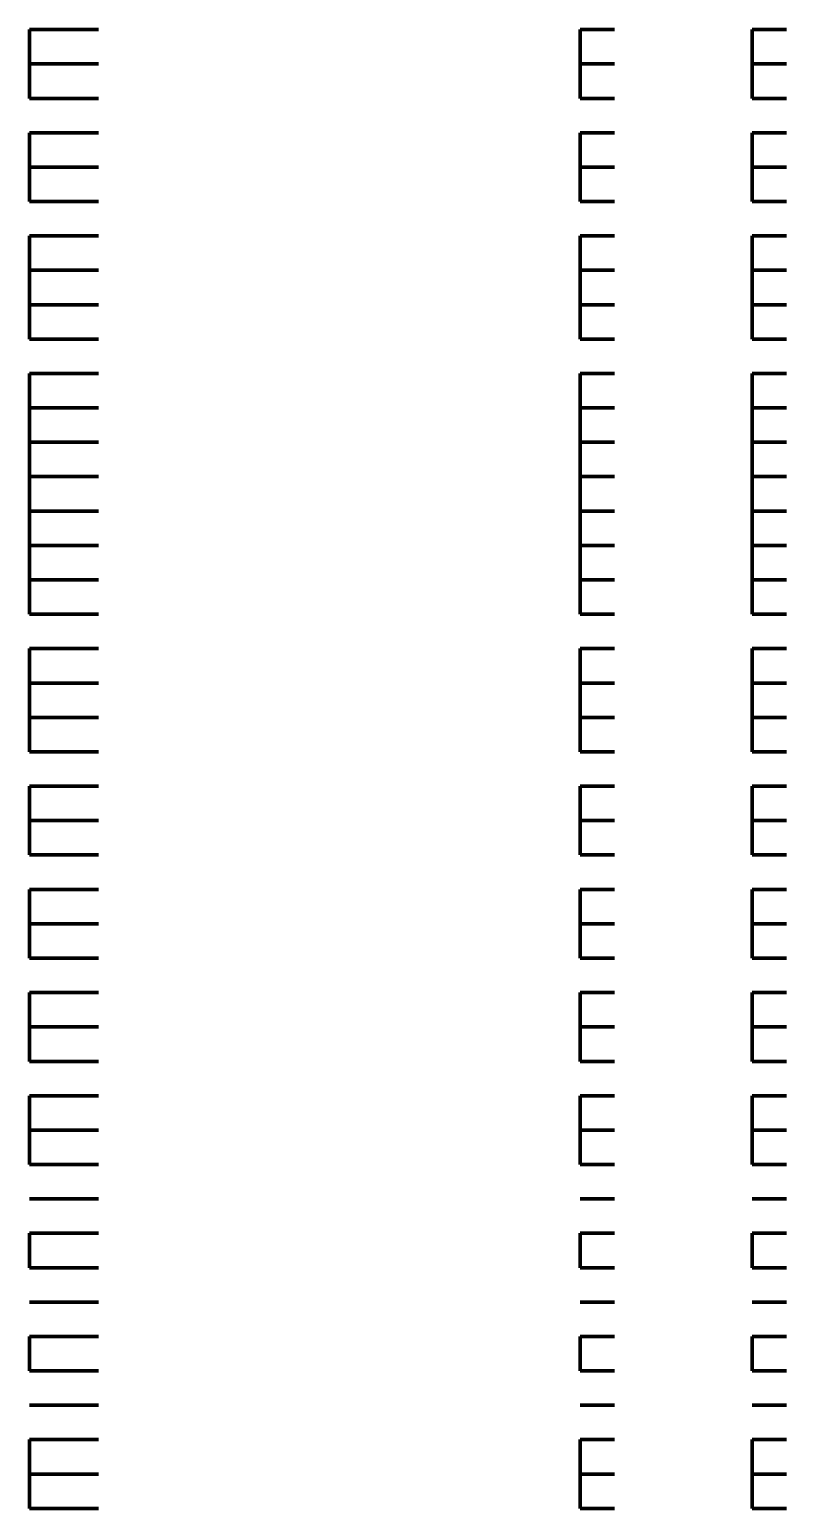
# Model space of a CAD drawing. Header units: inches. Extents: x 16 to 776, y 37 to 575.
# Drawn here: x 302.5 to 306.17, y 327.67 to 334.83 of the extents above; entities that cross this region are included whole.
import ezdxf

# ---------------------------------------------------------------- set-up
doc = ezdxf.new("R2010")
doc.units = ezdxf.units.IN
doc.header["$MEASUREMENT"] = 0
doc.layers.add('P', color=250, linetype='CONTINUOUS', lineweight=100)

msp = doc.modelspace()

# ---------------------------------------------------------------- linework, layer by layer
at = {"layer": 'P', "color": 0, "linetype": 'Continuous'}
for points in [[(302.5, 334.8333), (302.6667, 334.8333)], [(302.5, 334.8333), (302.5, 334.6667)], [(302.5, 334.8333), (302.6667, 334.8333)], [(302.6667, 334.8333), (302.8333, 334.8333)], [(302.6667, 334.8333), (302.8333, 334.8333)], [(305.1667, 334.8333), (305.3333, 334.8333)], [(305.1667, 334.8333), (305.1667, 334.6667)], [(305.1667, 334.8333), (305.3333, 334.8333)], [(305.3333, 334.8333), (305.3333, 334.8333)], [(305.3333, 334.8333), (305.3333, 334.8333)], [(306, 334.8333), (306.1667, 334.8333)], [(306, 334.8333), (306, 334.6667)], [(306, 334.8333), (306.1667, 334.8333)], [(306.1667, 334.8333), (306.1667, 334.8333)], [(306.1667, 334.8333), (306.1667, 334.8333)], [(302.5, 334.6667), (302.6667, 334.6667)], [(302.5, 334.6667), (302.5, 334.5)], [(302.5, 334.6667), (302.6667, 334.6667)], [(302.6667, 334.6667), (302.8333, 334.6667)], [(302.6667, 334.6667), (302.8333, 334.6667)], [(305.1667, 334.6667), (305.3333, 334.6667)], [(305.1667, 334.6667), (305.1667, 334.5)], [(305.1667, 334.6667), (305.3333, 334.6667)], [(305.3333, 334.6667), (305.3333, 334.6667)], [(305.3333, 334.6667), (305.3333, 334.6667)], [(306, 334.6667), (306.1667, 334.6667)], [(306, 334.6667), (306, 334.5)], [(306, 334.6667), (306.1667, 334.6667)], [(306.1667, 334.6667), (306.1667, 334.6667)], [(306.1667, 334.6667), (306.1667, 334.6667)], [(302.5, 334.5), (302.6667, 334.5)], [(302.5, 334.5), (302.6667, 334.5)], [(302.5, 334.5), (302.6667, 334.5)], [(302.5, 334.5), (302.6667, 334.5)], [(302.5, 334.5), (302.6667, 334.5)], [(302.5, 334.5), (302.6667, 334.5)], [(302.6667, 334.5), (302.8333, 334.5)], [(302.6667, 334.5), (302.8333, 334.5)], [(302.6667, 334.5), (302.8333, 334.5)], [(302.6667, 334.5), (302.8333, 334.5)], [(302.6667, 334.5), (302.8333, 334.5)], [(302.6667, 334.5), (302.8333, 334.5)], [(305.1667, 334.5), (305.3333, 334.5)], [(305.1667, 334.5), (305.3333, 334.5)], [(305.1667, 334.5), (305.3333, 334.5)], [(305.1667, 334.5), (305.3333, 334.5)], [(305.1667, 334.5), (305.3333, 334.5)], [(305.1667, 334.5), (305.3333, 334.5)], [(305.3333, 334.5), (305.3333, 334.5)], [(305.3333, 334.5), (305.3333, 334.5)], [(305.3333, 334.5), (305.3333, 334.5)], [(305.3333, 334.5), (305.3333, 334.5)], [(305.3333, 334.5), (305.3333, 334.5)], [(305.3333, 334.5), (305.3333, 334.5)], [(306, 334.5), (306.1667, 334.5)], [(306, 334.5), (306.1667, 334.5)], [(306, 334.5), (306.1667, 334.5)], [(306, 334.5), (306.1667, 334.5)], [(306, 334.5), (306.1667, 334.5)], [(306, 334.5), (306.1667, 334.5)], [(306.1667, 334.5), (306.1667, 334.5)], [(306.1667, 334.5), (306.1667, 334.5)], [(306.1667, 334.5), (306.1667, 334.5)], [(306.1667, 334.5), (306.1667, 334.5)], [(306.1667, 334.5), (306.1667, 334.5)], [(306.1667, 334.5), (306.1667, 334.5)], [(302.5, 334.3333), (302.6667, 334.3333)], [(302.5, 334.3333), (302.5, 334.1667)], [(302.5, 334.3333), (302.6667, 334.3333)], [(302.6667, 334.3333), (302.8333, 334.3333)], [(302.6667, 334.3333), (302.8333, 334.3333)], [(305.1667, 334.3333), (305.3333, 334.3333)], [(305.1667, 334.3333), (305.1667, 334.1667)], [(305.1667, 334.3333), (305.3333, 334.3333)], [(305.3333, 334.3333), (305.3333, 334.3333)], [(305.3333, 334.3333), (305.3333, 334.3333)], [(306, 334.3333), (306.1667, 334.3333)], [(306, 334.3333), (306, 334.1667)], [(306, 334.3333), (306.1667, 334.3333)], [(306.1667, 334.3333), (306.1667, 334.3333)], [(306.1667, 334.3333), (306.1667, 334.3333)], [(302.5, 334.1667), (302.6667, 334.1667)], [(302.5, 334.1667), (302.5, 334)], [(302.5, 334.1667), (302.6667, 334.1667)], [(302.6667, 334.1667), (302.8333, 334.1667)], [(302.6667, 334.1667), (302.8333, 334.1667)], [(305.1667, 334.1667), (305.3333, 334.1667)], [(305.1667, 334.1667), (305.1667, 334)], [(305.1667, 334.1667), (305.3333, 334.1667)], [(305.3333, 334.1667), (305.3333, 334.1667)], [(305.3333, 334.1667), (305.3333, 334.1667)], [(306, 334.1667), (306.1667, 334.1667)], [(306, 334.1667), (306, 334)], [(306, 334.1667), (306.1667, 334.1667)], [(306.1667, 334.1667), (306.1667, 334.1667)], [(306.1667, 334.1667), (306.1667, 334.1667)], [(302.5, 334), (302.6667, 334)], [(302.5, 334), (302.6667, 334)], [(302.5, 334), (302.6667, 334)], [(302.5, 334), (302.6667, 334)], [(302.5, 334), (302.6667, 334)], [(302.5, 334), (302.6667, 334)], [(302.6667, 334), (302.8333, 334)], [(302.6667, 334), (302.8333, 334)], [(302.6667, 334), (302.8333, 334)], [(302.6667, 334), (302.8333, 334)], [(302.6667, 334), (302.8333, 334)], [(302.6667, 334), (302.8333, 334)], [(305.1667, 334), (305.3333, 334)], [(305.1667, 334), (305.3333, 334)], [(305.1667, 334), (305.3333, 334)], [(305.1667, 334), (305.3333, 334)], [(305.1667, 334), (305.3333, 334)], [(305.1667, 334), (305.3333, 334)], [(305.3333, 334), (305.3333, 334)], [(305.3333, 334), (305.3333, 334)], [(305.3333, 334), (305.3333, 334)], [(305.3333, 334), (305.3333, 334)], [(305.3333, 334), (305.3333, 334)], [(305.3333, 334), (305.3333, 334)], [(306, 334), (306.1667, 334)], [(306, 334), (306.1667, 334)], [(306, 334), (306.1667, 334)], [(306, 334), (306.1667, 334)], [(306, 334), (306.1667, 334)], [(306, 334), (306.1667, 334)], [(306.1667, 334), (306.1667, 334)], [(306.1667, 334), (306.1667, 334)], [(306.1667, 334), (306.1667, 334)], [(306.1667, 334), (306.1667, 334)], [(306.1667, 334), (306.1667, 334)], [(306.1667, 334), (306.1667, 334)], [(302.5, 333.8333), (302.6667, 333.8333)], [(302.5, 333.8333), (302.5, 333.6667)], [(302.5, 333.8333), (302.6667, 333.8333)], [(302.6667, 333.8333), (302.8333, 333.8333)], [(302.6667, 333.8333), (302.8333, 333.8333)], [(305.1667, 333.8333), (305.3333, 333.8333)], [(305.1667, 333.8333), (305.1667, 333.6667)], [(305.1667, 333.8333), (305.3333, 333.8333)], [(305.3333, 333.8333), (305.3333, 333.8333)], [(305.3333, 333.8333), (305.3333, 333.8333)], [(306, 333.8333), (306.1667, 333.8333)], [(306, 333.8333), (306, 333.6667)], [(306, 333.8333), (306.1667, 333.8333)], [(306.1667, 333.8333), (306.1667, 333.8333)], [(306.1667, 333.8333), (306.1667, 333.8333)], [(302.5, 333.6667), (302.6667, 333.6667)], [(302.5, 333.6667), (302.5, 333.6667)], [(302.5, 333.6667), (302.6667, 333.6667)], [(302.5, 333.6667), (302.6667, 333.6667)], [(302.5, 333.6667), (302.5, 333.5)], [(302.5, 333.6667), (302.6667, 333.6667)], [(302.6667, 333.6667), (302.8333, 333.6667)], [(302.6667, 333.6667), (302.8333, 333.6667)], [(302.6667, 333.6667), (302.8333, 333.6667)], [(302.6667, 333.6667), (302.8333, 333.6667)], [(305.1667, 333.6667), (305.3333, 333.6667)], [(305.1667, 333.6667), (305.1667, 333.6667)], [(305.1667, 333.6667), (305.3333, 333.6667)], [(305.1667, 333.6667), (305.3333, 333.6667)], [(305.1667, 333.6667), (305.1667, 333.5)], [(305.1667, 333.6667), (305.3333, 333.6667)], [(305.3333, 333.6667), (305.3333, 333.6667)], [(305.3333, 333.6667), (305.3333, 333.6667)], [(305.3333, 333.6667), (305.3333, 333.6667)], [(305.3333, 333.6667), (305.3333, 333.6667)], [(306, 333.6667), (306.1667, 333.6667)], [(306, 333.6667), (306, 333.6667)], [(306, 333.6667), (306.1667, 333.6667)], [(306, 333.6667), (306.1667, 333.6667)], [(306, 333.6667), (306, 333.5)], [(306, 333.6667), (306.1667, 333.6667)], [(306.1667, 333.6667), (306.1667, 333.6667)], [(306.1667, 333.6667), (306.1667, 333.6667)], [(306.1667, 333.6667), (306.1667, 333.6667)], [(306.1667, 333.6667), (306.1667, 333.6667)], [(302.5, 333.5), (302.6667, 333.5)], [(302.5, 333.5), (302.5, 333.3333)], [(302.5, 333.5), (302.6667, 333.5)], [(302.6667, 333.5), (302.8333, 333.5)], [(302.6667, 333.5), (302.8333, 333.5)], [(305.1667, 333.5), (305.3333, 333.5)], [(305.1667, 333.5), (305.1667, 333.3333)], [(305.1667, 333.5), (305.3333, 333.5)], [(305.3333, 333.5), (305.3333, 333.5)], [(305.3333, 333.5), (305.3333, 333.5)], [(306, 333.5), (306.1667, 333.5)], [(306, 333.5), (306, 333.3333)], [(306, 333.5), (306.1667, 333.5)], [(306.1667, 333.5), (306.1667, 333.5)], [(306.1667, 333.5), (306.1667, 333.5)], [(302.5, 333.3333), (302.6667, 333.3333)], [(302.5, 333.3333), (302.6667, 333.3333)], [(302.6667, 333.3333), (302.8333, 333.3333)], [(302.6667, 333.3333), (302.8333, 333.3333)], [(305.1667, 333.3333), (305.3333, 333.3333)], [(305.1667, 333.3333), (305.3333, 333.3333)], [(305.3333, 333.3333), (305.3333, 333.3333)], [(305.3333, 333.3333), (305.3333, 333.3333)], [(306, 333.3333), (306.1667, 333.3333)], [(306, 333.3333), (306.1667, 333.3333)], [(306.1667, 333.3333), (306.1667, 333.3333)], [(306.1667, 333.3333), (306.1667, 333.3333)], [(302.5, 333.1667), (302.6667, 333.1667)], [(302.5, 333.1667), (302.5, 333.1667)], [(302.5, 333.1667), (302.6667, 333.1667)], [(302.5, 333.1667), (302.6667, 333.1667)], [(302.5, 333.1667), (302.5, 333)], [(302.5, 333.1667), (302.6667, 333.1667)], [(302.6667, 333.1667), (302.8333, 333.1667)], [(302.6667, 333.1667), (302.8333, 333.1667)], [(302.6667, 333.1667), (302.8333, 333.1667)], [(302.6667, 333.1667), (302.8333, 333.1667)], [(305.1667, 333.1667), (305.3333, 333.1667)], [(305.1667, 333.1667), (305.1667, 333.1667)], [(305.1667, 333.1667), (305.3333, 333.1667)], [(305.1667, 333.1667), (305.3333, 333.1667)], [(305.1667, 333.1667), (305.1667, 333)], [(305.1667, 333.1667), (305.3333, 333.1667)], [(305.3333, 333.1667), (305.3333, 333.1667)], [(305.3333, 333.1667), (305.3333, 333.1667)], [(305.3333, 333.1667), (305.3333, 333.1667)], [(305.3333, 333.1667), (305.3333, 333.1667)], [(306, 333.1667), (306.1667, 333.1667)], [(306, 333.1667), (306, 333.1667)], [(306, 333.1667), (306.1667, 333.1667)], [(306, 333.1667), (306.1667, 333.1667)], [(306, 333.1667), (306, 333)], [(306, 333.1667), (306.1667, 333.1667)], [(306.1667, 333.1667), (306.1667, 333.1667)], [(306.1667, 333.1667), (306.1667, 333.1667)], [(306.1667, 333.1667), (306.1667, 333.1667)], [(306.1667, 333.1667), (306.1667, 333.1667)], [(302.5, 333), (302.6667, 333)], [(302.5, 333), (302.5, 332.8333)], [(302.5, 333), (302.6667, 333)], [(302.6667, 333), (302.8333, 333)], [(302.6667, 333), (302.8333, 333)], [(305.1667, 333), (305.3333, 333)], [(305.1667, 333), (305.1667, 332.8333)], [(305.1667, 333), (305.3333, 333)], [(305.3333, 333), (305.3333, 333)], [(305.3333, 333), (305.3333, 333)], [(306, 333), (306.1667, 333)], [(306, 333), (306, 332.8333)], [(306, 333), (306.1667, 333)], [(306.1667, 333), (306.1667, 333)], [(306.1667, 333), (306.1667, 333)], [(302.5, 332.8333), (302.6667, 332.8333)], [(302.5, 332.8333), (302.6667, 332.8333)], [(302.5, 332.8333), (302.6667, 332.8333)], [(302.5, 332.8333), (302.5, 332.6667)], [(302.5, 332.8333), (302.6667, 332.8333)], [(302.6667, 332.8333), (302.8333, 332.8333)], [(302.6667, 332.8333), (302.8333, 332.8333)], [(302.6667, 332.8333), (302.8333, 332.8333)], [(302.6667, 332.8333), (302.8333, 332.8333)], [(305.1667, 332.8333), (305.3333, 332.8333)], [(305.1667, 332.8333), (305.3333, 332.8333)], [(305.1667, 332.8333), (305.3333, 332.8333)], [(305.1667, 332.8333), (305.1667, 332.6667)], [(305.1667, 332.8333), (305.3333, 332.8333)], [(305.3333, 332.8333), (305.3333, 332.8333)], [(305.3333, 332.8333), (305.3333, 332.8333)], [(305.3333, 332.8333), (305.3333, 332.8333)], [(305.3333, 332.8333), (305.3333, 332.8333)], [(306, 332.8333), (306.1667, 332.8333)], [(306, 332.8333), (306.1667, 332.8333)], [(306, 332.8333), (306.1667, 332.8333)], [(306, 332.8333), (306, 332.6667)], [(306, 332.8333), (306.1667, 332.8333)], [(306.1667, 332.8333), (306.1667, 332.8333)], [(306.1667, 332.8333), (306.1667, 332.8333)], [(306.1667, 332.8333), (306.1667, 332.8333)], [(306.1667, 332.8333), (306.1667, 332.8333)], [(302.5, 332.6667), (302.6667, 332.6667)], [(302.5, 332.6667), (302.5, 332.5)], [(302.5, 332.6667), (302.6667, 332.6667)], [(302.6667, 332.6667), (302.8333, 332.6667)], [(302.6667, 332.6667), (302.8333, 332.6667)], [(305.1667, 332.6667), (305.3333, 332.6667)], [(305.1667, 332.6667), (305.1667, 332.5)], [(305.1667, 332.6667), (305.3333, 332.6667)], [(305.3333, 332.6667), (305.3333, 332.6667)], [(305.3333, 332.6667), (305.3333, 332.6667)], [(306, 332.6667), (306.1667, 332.6667)], [(306, 332.6667), (306, 332.5)], [(306, 332.6667), (306.1667, 332.6667)], [(306.1667, 332.6667), (306.1667, 332.6667)], [(306.1667, 332.6667), (306.1667, 332.6667)], [(302.5, 332.5), (302.6667, 332.5)], [(302.5, 332.5), (302.5, 332.3333)], [(302.5, 332.5), (302.6667, 332.5)], [(302.6667, 332.5), (302.8333, 332.5)], [(302.6667, 332.5), (302.8333, 332.5)], [(305.1667, 332.5), (305.3333, 332.5)], [(305.1667, 332.5), (305.1667, 332.3333)], [(305.1667, 332.5), (305.3333, 332.5)], [(305.3333, 332.5), (305.3333, 332.5)], [(305.3333, 332.5), (305.3333, 332.5)], [(306, 332.5), (306.1667, 332.5)], [(306, 332.5), (306, 332.3333)], [(306, 332.5), (306.1667, 332.5)], [(306.1667, 332.5), (306.1667, 332.5)], [(306.1667, 332.5), (306.1667, 332.5)], [(302.5, 332.3333), (302.6667, 332.3333)], [(302.5, 332.3333), (302.6667, 332.3333)], [(302.5, 332.3333), (302.6667, 332.3333)], [(302.5, 332.3333), (302.5, 332.1667)], [(302.5, 332.3333), (302.6667, 332.3333)], [(302.6667, 332.3333), (302.8333, 332.3333)], [(302.6667, 332.3333), (302.8333, 332.3333)], [(302.6667, 332.3333), (302.8333, 332.3333)], [(302.6667, 332.3333), (302.8333, 332.3333)], [(305.1667, 332.3333), (305.3333, 332.3333)], [(305.1667, 332.3333), (305.3333, 332.3333)], [(305.1667, 332.3333), (305.3333, 332.3333)], [(305.1667, 332.3333), (305.1667, 332.1667)], [(305.1667, 332.3333), (305.3333, 332.3333)], [(305.3333, 332.3333), (305.3333, 332.3333)], [(305.3333, 332.3333), (305.3333, 332.3333)], [(305.3333, 332.3333), (305.3333, 332.3333)], [(305.3333, 332.3333), (305.3333, 332.3333)], [(306, 332.3333), (306.1667, 332.3333)], [(306, 332.3333), (306.1667, 332.3333)], [(306, 332.3333), (306.1667, 332.3333)], [(306, 332.3333), (306, 332.1667)], [(306, 332.3333), (306.1667, 332.3333)], [(306.1667, 332.3333), (306.1667, 332.3333)], [(306.1667, 332.3333), (306.1667, 332.3333)], [(306.1667, 332.3333), (306.1667, 332.3333)], [(306.1667, 332.3333), (306.1667, 332.3333)], [(302.5, 332.1667), (302.6667, 332.1667)], [(302.5, 332.1667), (302.5, 332)], [(302.5, 332.1667), (302.6667, 332.1667)], [(302.6667, 332.1667), (302.8333, 332.1667)], [(302.6667, 332.1667), (302.8333, 332.1667)], [(305.1667, 332.1667), (305.3333, 332.1667)], [(305.1667, 332.1667), (305.1667, 332)], [(305.1667, 332.1667), (305.3333, 332.1667)], [(305.3333, 332.1667), (305.3333, 332.1667)], [(305.3333, 332.1667), (305.3333, 332.1667)], [(306, 332.1667), (306.1667, 332.1667)], [(306, 332.1667), (306, 332)], [(306, 332.1667), (306.1667, 332.1667)], [(306.1667, 332.1667), (306.1667, 332.1667)], [(306.1667, 332.1667), (306.1667, 332.1667)], [(302.5, 332), (302.6667, 332)], [(302.5, 332), (302.5, 332)], [(302.5, 332), (302.6667, 332)], [(302.5, 332), (302.6667, 332)], [(302.5, 332), (302.6667, 332)], [(302.6667, 332), (302.8333, 332)], [(302.6667, 332), (302.8333, 332)], [(302.6667, 332), (302.8333, 332)], [(302.6667, 332), (302.8333, 332)], [(305.1667, 332), (305.3333, 332)], [(305.1667, 332), (305.1667, 332)], [(305.1667, 332), (305.3333, 332)], [(305.1667, 332), (305.3333, 332)], [(305.1667, 332), (305.3333, 332)], [(305.3333, 332), (305.3333, 332)], [(305.3333, 332), (305.3333, 332)], [(305.3333, 332), (305.3333, 332)], [(305.3333, 332), (305.3333, 332)], [(306, 332), (306.1667, 332)], [(306, 332), (306, 332)], [(306, 332), (306.1667, 332)], [(306, 332), (306.1667, 332)], [(306, 332), (306.1667, 332)], [(306.1667, 332), (306.1667, 332)], [(306.1667, 332), (306.1667, 332)], [(306.1667, 332), (306.1667, 332)], [(306.1667, 332), (306.1667, 332)], [(302.5, 331.8333), (302.6667, 331.8333)], [(302.5, 331.8333), (302.5, 331.6667)], [(302.5, 331.8333), (302.6667, 331.8333)], [(302.6667, 331.8333), (302.8333, 331.8333)], [(302.6667, 331.8333), (302.8333, 331.8333)], [(305.1667, 331.8333), (305.3333, 331.8333)], [(305.1667, 331.8333), (305.1667, 331.6667)], [(305.1667, 331.8333), (305.3333, 331.8333)], [(305.3333, 331.8333), (305.3333, 331.8333)], [(305.3333, 331.8333), (305.3333, 331.8333)], [(306, 331.8333), (306.1667, 331.8333)], [(306, 331.8333), (306, 331.6667)], [(306, 331.8333), (306.1667, 331.8333)], [(306.1667, 331.8333), (306.1667, 331.8333)], [(306.1667, 331.8333), (306.1667, 331.8333)], [(302.5, 331.6667), (302.6667, 331.6667)], [(302.5, 331.6667), (302.5, 331.5)], [(302.5, 331.6667), (302.6667, 331.6667)], [(302.6667, 331.6667), (302.8333, 331.6667)], [(302.6667, 331.6667), (302.8333, 331.6667)], [(305.1667, 331.6667), (305.3333, 331.6667)], [(305.1667, 331.6667), (305.1667, 331.5)], [(305.1667, 331.6667), (305.3333, 331.6667)], [(305.3333, 331.6667), (305.3333, 331.6667)], [(305.3333, 331.6667), (305.3333, 331.6667)], [(306, 331.6667), (306.1667, 331.6667)], [(306, 331.6667), (306, 331.5)], [(306, 331.6667), (306.1667, 331.6667)], [(306.1667, 331.6667), (306.1667, 331.6667)], [(306.1667, 331.6667), (306.1667, 331.6667)], [(302.5, 331.5), (302.6667, 331.5)], [(302.5, 331.5), (302.5, 331.5)], [(302.5, 331.5), (302.6667, 331.5)], [(302.5, 331.5), (302.6667, 331.5)], [(302.5, 331.5), (302.5, 331.3333)], [(302.5, 331.5), (302.6667, 331.5)], [(302.6667, 331.5), (302.8333, 331.5)], [(302.6667, 331.5), (302.8333, 331.5)], [(302.6667, 331.5), (302.8333, 331.5)], [(302.6667, 331.5), (302.8333, 331.5)], [(305.1667, 331.5), (305.3333, 331.5)], [(305.1667, 331.5), (305.1667, 331.5)], [(305.1667, 331.5), (305.3333, 331.5)], [(305.1667, 331.5), (305.3333, 331.5)], [(305.1667, 331.5), (305.1667, 331.3333)], [(305.1667, 331.5), (305.3333, 331.5)], [(305.3333, 331.5), (305.3333, 331.5)], [(305.3333, 331.5), (305.3333, 331.5)], [(305.3333, 331.5), (305.3333, 331.5)], [(305.3333, 331.5), (305.3333, 331.5)], [(306, 331.5), (306.1667, 331.5)], [(306, 331.5), (306, 331.5)], [(306, 331.5), (306.1667, 331.5)], [(306, 331.5), (306.1667, 331.5)], [(306, 331.5), (306, 331.3333)], [(306, 331.5), (306.1667, 331.5)], [(306.1667, 331.5), (306.1667, 331.5)], [(306.1667, 331.5), (306.1667, 331.5)], [(306.1667, 331.5), (306.1667, 331.5)], [(306.1667, 331.5), (306.1667, 331.5)], [(302.5, 331.3333), (302.6667, 331.3333)], [(302.5, 331.3333), (302.6667, 331.3333)], [(302.6667, 331.3333), (302.8333, 331.3333)], [(302.6667, 331.3333), (302.8333, 331.3333)], [(305.1667, 331.3333), (305.3333, 331.3333)], [(305.1667, 331.3333), (305.3333, 331.3333)], [(305.3333, 331.3333), (305.3333, 331.3333)], [(305.3333, 331.3333), (305.3333, 331.3333)], [(306, 331.3333), (306.1667, 331.3333)], [(306, 331.3333), (306.1667, 331.3333)], [(306.1667, 331.3333), (306.1667, 331.3333)], [(306.1667, 331.3333), (306.1667, 331.3333)], [(302.5, 331.1667), (302.6667, 331.1667)], [(302.5, 331.1667), (302.5, 331)], [(302.5, 331.1667), (302.6667, 331.1667)], [(302.6667, 331.1667), (302.8333, 331.1667)], [(302.6667, 331.1667), (302.8333, 331.1667)], [(305.1667, 331.1667), (305.3333, 331.1667)], [(305.1667, 331.1667), (305.1667, 331)], [(305.1667, 331.1667), (305.3333, 331.1667)], [(305.3333, 331.1667), (305.3333, 331.1667)], [(305.3333, 331.1667), (305.3333, 331.1667)], [(306, 331.1667), (306.1667, 331.1667)], [(306, 331.1667), (306, 331)], [(306, 331.1667), (306.1667, 331.1667)], [(306.1667, 331.1667), (306.1667, 331.1667)], [(306.1667, 331.1667), (306.1667, 331.1667)], [(302.5, 331), (302.6667, 331)], [(302.5, 331), (302.5, 331)], [(302.5, 331), (302.6667, 331)], [(302.5, 331), (302.6667, 331)], [(302.5, 331), (302.5, 330.8333)], [(302.5, 331), (302.6667, 331)], [(302.6667, 331), (302.8333, 331)], [(302.6667, 331), (302.8333, 331)], [(302.6667, 331), (302.8333, 331)], [(302.6667, 331), (302.8333, 331)], [(305.1667, 331), (305.3333, 331)], [(305.1667, 331), (305.1667, 331)], [(305.1667, 331), (305.3333, 331)], [(305.1667, 331), (305.3333, 331)], [(305.1667, 331), (305.1667, 330.8333)], [(305.1667, 331), (305.3333, 331)], [(305.3333, 331), (305.3333, 331)], [(305.3333, 331), (305.3333, 331)], [(305.3333, 331), (305.3333, 331)], [(305.3333, 331), (305.3333, 331)], [(306, 331), (306.1667, 331)], [(306, 331), (306, 331)], [(306, 331), (306.1667, 331)], [(306, 331), (306.1667, 331)], [(306, 331), (306, 330.8333)], [(306, 331), (306.1667, 331)], [(306.1667, 331), (306.1667, 331)], [(306.1667, 331), (306.1667, 331)], [(306.1667, 331), (306.1667, 331)], [(306.1667, 331), (306.1667, 331)], [(302.5, 330.8333), (302.6667, 330.8333)], [(302.5, 330.8333), (302.6667, 330.8333)], [(302.6667, 330.8333), (302.8333, 330.8333)], [(302.6667, 330.8333), (302.8333, 330.8333)], [(305.1667, 330.8333), (305.3333, 330.8333)], [(305.1667, 330.8333), (305.3333, 330.8333)], [(305.3333, 330.8333), (305.3333, 330.8333)], [(305.3333, 330.8333), (305.3333, 330.8333)], [(306, 330.8333), (306.1667, 330.8333)], [(306, 330.8333), (306.1667, 330.8333)], [(306.1667, 330.8333), (306.1667, 330.8333)], [(306.1667, 330.8333), (306.1667, 330.8333)], [(302.5, 330.6667), (302.6667, 330.6667)], [(302.5, 330.6667), (302.5, 330.6667)], [(302.5, 330.6667), (302.6667, 330.6667)], [(302.5, 330.6667), (302.6667, 330.6667)], [(302.5, 330.6667), (302.5, 330.5)], [(302.5, 330.6667), (302.6667, 330.6667)], [(302.6667, 330.6667), (302.8333, 330.6667)], [(302.6667, 330.6667), (302.8333, 330.6667)], [(302.6667, 330.6667), (302.8333, 330.6667)], [(302.6667, 330.6667), (302.8333, 330.6667)], [(305.1667, 330.6667), (305.3333, 330.6667)], [(305.1667, 330.6667), (305.1667, 330.6667)], [(305.1667, 330.6667), (305.3333, 330.6667)], [(305.1667, 330.6667), (305.3333, 330.6667)], [(305.1667, 330.6667), (305.1667, 330.5)], [(305.1667, 330.6667), (305.3333, 330.6667)], [(305.3333, 330.6667), (305.3333, 330.6667)], [(305.3333, 330.6667), (305.3333, 330.6667)], [(305.3333, 330.6667), (305.3333, 330.6667)], [(305.3333, 330.6667), (305.3333, 330.6667)], [(306, 330.6667), (306.1667, 330.6667)], [(306, 330.6667), (306, 330.6667)], [(306, 330.6667), (306.1667, 330.6667)], [(306, 330.6667), (306.1667, 330.6667)], [(306, 330.6667), (306, 330.5)], [(306, 330.6667), (306.1667, 330.6667)], [(306.1667, 330.6667), (306.1667, 330.6667)], [(306.1667, 330.6667), (306.1667, 330.6667)], [(306.1667, 330.6667), (306.1667, 330.6667)], [(306.1667, 330.6667), (306.1667, 330.6667)], [(302.5, 330.5), (302.6667, 330.5)], [(302.5, 330.5), (302.5, 330.3333)], [(302.5, 330.5), (302.6667, 330.5)], [(302.6667, 330.5), (302.8333, 330.5)], [(302.6667, 330.5), (302.8333, 330.5)], [(305.1667, 330.5), (305.3333, 330.5)], [(305.1667, 330.5), (305.1667, 330.3333)], [(305.1667, 330.5), (305.3333, 330.5)], [(305.3333, 330.5), (305.3333, 330.5)], [(305.3333, 330.5), (305.3333, 330.5)], [(306, 330.5), (306.1667, 330.5)], [(306, 330.5), (306, 330.3333)], [(306, 330.5), (306.1667, 330.5)], [(306.1667, 330.5), (306.1667, 330.5)], [(306.1667, 330.5), (306.1667, 330.5)], [(302.5, 330.3333), (302.6667, 330.3333)], [(302.5, 330.3333), (302.6667, 330.3333)], [(302.6667, 330.3333), (302.8333, 330.3333)], [(302.6667, 330.3333), (302.8333, 330.3333)], [(305.1667, 330.3333), (305.3333, 330.3333)], [(305.1667, 330.3333), (305.3333, 330.3333)], [(305.3333, 330.3333), (305.3333, 330.3333)], [(305.3333, 330.3333), (305.3333, 330.3333)], [(306, 330.3333), (306.1667, 330.3333)], [(306, 330.3333), (306.1667, 330.3333)], [(306.1667, 330.3333), (306.1667, 330.3333)], [(306.1667, 330.3333), (306.1667, 330.3333)], [(302.5, 330.1667), (302.6667, 330.1667)], [(302.5, 330.1667), (302.5, 330.1667)], [(302.5, 330.1667), (302.6667, 330.1667)], [(302.5, 330.1667), (302.6667, 330.1667)], [(302.5, 330.1667), (302.5, 330)], [(302.5, 330.1667), (302.6667, 330.1667)], [(302.6667, 330.1667), (302.8333, 330.1667)], [(302.6667, 330.1667), (302.8333, 330.1667)], [(302.6667, 330.1667), (302.8333, 330.1667)], [(302.6667, 330.1667), (302.8333, 330.1667)], [(305.1667, 330.1667), (305.3333, 330.1667)], [(305.1667, 330.1667), (305.1667, 330.1667)], [(305.1667, 330.1667), (305.3333, 330.1667)], [(305.1667, 330.1667), (305.3333, 330.1667)], [(305.1667, 330.1667), (305.1667, 330)], [(305.1667, 330.1667), (305.3333, 330.1667)], [(305.3333, 330.1667), (305.3333, 330.1667)], [(305.3333, 330.1667), (305.3333, 330.1667)], [(305.3333, 330.1667), (305.3333, 330.1667)], [(305.3333, 330.1667), (305.3333, 330.1667)], [(306, 330.1667), (306.1667, 330.1667)], [(306, 330.1667), (306, 330.1667)], [(306, 330.1667), (306.1667, 330.1667)], [(306, 330.1667), (306.1667, 330.1667)], [(306, 330.1667), (306, 330)], [(306, 330.1667), (306.1667, 330.1667)], [(306.1667, 330.1667), (306.1667, 330.1667)], [(306.1667, 330.1667), (306.1667, 330.1667)], [(306.1667, 330.1667), (306.1667, 330.1667)], [(306.1667, 330.1667), (306.1667, 330.1667)], [(302.5, 330), (302.6667, 330)], [(302.5, 330), (302.5, 329.8333)], [(302.5, 330), (302.6667, 330)], [(302.6667, 330), (302.8333, 330)], [(302.6667, 330), (302.8333, 330)], [(305.1667, 330), (305.3333, 330)], [(305.1667, 330), (305.1667, 329.8333)], [(305.1667, 330), (305.3333, 330)], [(305.3333, 330), (305.3333, 330)], [(305.3333, 330), (305.3333, 330)], [(306, 330), (306.1667, 330)], [(306, 330), (306, 329.8333)], [(306, 330), (306.1667, 330)], [(306.1667, 330), (306.1667, 330)], [(306.1667, 330), (306.1667, 330)], [(302.5, 329.8333), (302.6667, 329.8333)], [(302.5, 329.8333), (302.6667, 329.8333)], [(302.5, 329.8333), (302.6667, 329.8333)], [(302.5, 329.8333), (302.6667, 329.8333)], [(302.5, 329.8333), (302.6667, 329.8333)], [(302.5, 329.8333), (302.6667, 329.8333)], [(302.6667, 329.8333), (302.8333, 329.8333)], [(302.6667, 329.8333), (302.8333, 329.8333)], [(302.6667, 329.8333), (302.8333, 329.8333)], [(302.6667, 329.8333), (302.8333, 329.8333)], [(302.6667, 329.8333), (302.8333, 329.8333)], [(302.6667, 329.8333), (302.8333, 329.8333)], [(305.1667, 329.8333), (305.3333, 329.8333)], [(305.1667, 329.8333), (305.3333, 329.8333)], [(305.1667, 329.8333), (305.3333, 329.8333)], [(305.1667, 329.8333), (305.3333, 329.8333)], [(305.1667, 329.8333), (305.3333, 329.8333)], [(305.1667, 329.8333), (305.3333, 329.8333)], [(305.3333, 329.8333), (305.3333, 329.8333)], [(305.3333, 329.8333), (305.3333, 329.8333)], [(305.3333, 329.8333), (305.3333, 329.8333)], [(305.3333, 329.8333), (305.3333, 329.8333)], [(305.3333, 329.8333), (305.3333, 329.8333)], [(305.3333, 329.8333), (305.3333, 329.8333)], [(306, 329.8333), (306.1667, 329.8333)], [(306, 329.8333), (306.1667, 329.8333)], [(306, 329.8333), (306.1667, 329.8333)], [(306, 329.8333), (306.1667, 329.8333)], [(306, 329.8333), (306.1667, 329.8333)], [(306, 329.8333), (306.1667, 329.8333)], [(306.1667, 329.8333), (306.1667, 329.8333)], [(306.1667, 329.8333), (306.1667, 329.8333)], [(306.1667, 329.8333), (306.1667, 329.8333)], [(306.1667, 329.8333), (306.1667, 329.8333)], [(306.1667, 329.8333), (306.1667, 329.8333)], [(306.1667, 329.8333), (306.1667, 329.8333)], [(302.5, 329.6667), (302.6667, 329.6667)], [(302.5, 329.6667), (302.5, 329.5)], [(302.5, 329.6667), (302.6667, 329.6667)], [(302.6667, 329.6667), (302.8333, 329.6667)], [(302.6667, 329.6667), (302.8333, 329.6667)], [(305.1667, 329.6667), (305.3333, 329.6667)], [(305.1667, 329.6667), (305.1667, 329.5)], [(305.1667, 329.6667), (305.3333, 329.6667)], [(305.3333, 329.6667), (305.3333, 329.6667)], [(305.3333, 329.6667), (305.3333, 329.6667)], [(306, 329.6667), (306.1667, 329.6667)], [(306, 329.6667), (306, 329.5)], [(306, 329.6667), (306.1667, 329.6667)], [(306.1667, 329.6667), (306.1667, 329.6667)], [(306.1667, 329.6667), (306.1667, 329.6667)], [(302.5, 329.5), (302.6667, 329.5)], [(302.5, 329.5), (302.5, 329.3333)], [(302.5, 329.5), (302.6667, 329.5)], [(302.6667, 329.5), (302.8333, 329.5)], [(302.6667, 329.5), (302.8333, 329.5)], [(305.1667, 329.5), (305.3333, 329.5)], [(305.1667, 329.5), (305.1667, 329.3333)], [(305.1667, 329.5), (305.3333, 329.5)], [(305.3333, 329.5), (305.3333, 329.5)], [(305.3333, 329.5), (305.3333, 329.5)], [(306, 329.5), (306.1667, 329.5)], [(306, 329.5), (306, 329.3333)], [(306, 329.5), (306.1667, 329.5)], [(306.1667, 329.5), (306.1667, 329.5)], [(306.1667, 329.5), (306.1667, 329.5)], [(302.5, 329.3333), (302.6667, 329.3333)], [(302.5, 329.3333), (302.5, 329.3333)], [(302.5, 329.3333), (302.6667, 329.3333)], [(302.5, 329.3333), (302.6667, 329.3333)], [(302.5, 329.3333), (302.6667, 329.3333)], [(302.5, 329.3333), (302.6667, 329.3333)], [(302.6667, 329.3333), (302.8333, 329.3333)], [(302.6667, 329.3333), (302.8333, 329.3333)], [(302.6667, 329.3333), (302.8333, 329.3333)], [(302.6667, 329.3333), (302.8333, 329.3333)], [(302.6667, 329.3333), (302.8333, 329.3333)], [(305.1667, 329.3333), (305.3333, 329.3333)], [(305.1667, 329.3333), (305.1667, 329.3333)], [(305.1667, 329.3333), (305.3333, 329.3333)], [(305.1667, 329.3333), (305.3333, 329.3333)], [(305.1667, 329.3333), (305.3333, 329.3333)], [(305.1667, 329.3333), (305.3333, 329.3333)], [(305.3333, 329.3333), (305.3333, 329.3333)], [(305.3333, 329.3333), (305.3333, 329.3333)], [(305.3333, 329.3333), (305.3333, 329.3333)], [(305.3333, 329.3333), (305.3333, 329.3333)], [(305.3333, 329.3333), (305.3333, 329.3333)], [(306, 329.3333), (306.1667, 329.3333)], [(306, 329.3333), (306, 329.3333)], [(306, 329.3333), (306.1667, 329.3333)], [(306, 329.3333), (306.1667, 329.3333)], [(306, 329.3333), (306.1667, 329.3333)], [(306, 329.3333), (306.1667, 329.3333)], [(306.1667, 329.3333), (306.1667, 329.3333)], [(306.1667, 329.3333), (306.1667, 329.3333)], [(306.1667, 329.3333), (306.1667, 329.3333)], [(306.1667, 329.3333), (306.1667, 329.3333)], [(306.1667, 329.3333), (306.1667, 329.3333)], [(302.5, 329.1667), (302.6667, 329.1667)], [(302.5, 329.1667), (302.6667, 329.1667)], [(302.5, 329.1667), (302.6667, 329.1667)], [(302.6667, 329.1667), (302.8333, 329.1667)], [(302.6667, 329.1667), (302.8333, 329.1667)], [(302.6667, 329.1667), (302.8333, 329.1667)], [(305.1667, 329.1667), (305.3333, 329.1667)], [(305.1667, 329.1667), (305.3333, 329.1667)], [(305.1667, 329.1667), (305.3333, 329.1667)], [(305.3333, 329.1667), (305.3333, 329.1667)], [(305.3333, 329.1667), (305.3333, 329.1667)], [(305.3333, 329.1667), (305.3333, 329.1667)], [(306, 329.1667), (306.1667, 329.1667)], [(306, 329.1667), (306.1667, 329.1667)], [(306, 329.1667), (306.1667, 329.1667)], [(306.1667, 329.1667), (306.1667, 329.1667)], [(306.1667, 329.1667), (306.1667, 329.1667)], [(306.1667, 329.1667), (306.1667, 329.1667)], [(302.5, 329), (302.6667, 329)], [(302.5, 329), (302.5, 329)], [(302.5, 329), (302.6667, 329)], [(302.5, 329), (302.6667, 329)], [(302.5, 329), (302.5, 328.8333)], [(302.5, 329), (302.6667, 329)], [(302.6667, 329), (302.8333, 329)], [(302.6667, 329), (302.8333, 329)], [(302.6667, 329), (302.8333, 329)], [(302.6667, 329), (302.8333, 329)], [(305.1667, 329), (305.3333, 329)], [(305.1667, 329), (305.1667, 329)], [(305.1667, 329), (305.3333, 329)], [(305.1667, 329), (305.3333, 329)], [(305.1667, 329), (305.1667, 328.8333)], [(305.1667, 329), (305.3333, 329)], [(305.3333, 329), (305.3333, 329)], [(305.3333, 329), (305.3333, 329)], [(305.3333, 329), (305.3333, 329)], [(305.3333, 329), (305.3333, 329)], [(306, 329), (306.1667, 329)], [(306, 329), (306, 329)], [(306, 329), (306.1667, 329)], [(306, 329), (306.1667, 329)], [(306, 329), (306, 328.8333)], [(306, 329), (306.1667, 329)], [(306.1667, 329), (306.1667, 329)], [(306.1667, 329), (306.1667, 329)], [(306.1667, 329), (306.1667, 329)], [(306.1667, 329), (306.1667, 329)], [(302.5, 328.8333), (302.6667, 328.8333)], [(302.5, 328.8333), (302.6667, 328.8333)], [(302.5, 328.8333), (302.6667, 328.8333)], [(302.6667, 328.8333), (302.8333, 328.8333)], [(302.6667, 328.8333), (302.8333, 328.8333)], [(302.6667, 328.8333), (302.8333, 328.8333)], [(305.1667, 328.8333), (305.3333, 328.8333)], [(305.1667, 328.8333), (305.3333, 328.8333)], [(305.1667, 328.8333), (305.3333, 328.8333)], [(305.3333, 328.8333), (305.3333, 328.8333)], [(305.3333, 328.8333), (305.3333, 328.8333)], [(305.3333, 328.8333), (305.3333, 328.8333)], [(306, 328.8333), (306.1667, 328.8333)], [(306, 328.8333), (306.1667, 328.8333)], [(306, 328.8333), (306.1667, 328.8333)], [(306.1667, 328.8333), (306.1667, 328.8333)], [(306.1667, 328.8333), (306.1667, 328.8333)], [(306.1667, 328.8333), (306.1667, 328.8333)], [(302.5, 328.6667), (302.6667, 328.6667)], [(302.5, 328.6667), (302.6667, 328.6667)], [(302.5, 328.6667), (302.6667, 328.6667)], [(302.6667, 328.6667), (302.8333, 328.6667)], [(302.6667, 328.6667), (302.8333, 328.6667)], [(302.6667, 328.6667), (302.8333, 328.6667)], [(305.1667, 328.6667), (305.3333, 328.6667)], [(305.1667, 328.6667), (305.3333, 328.6667)], [(305.1667, 328.6667), (305.3333, 328.6667)], [(305.3333, 328.6667), (305.3333, 328.6667)], [(305.3333, 328.6667), (305.3333, 328.6667)], [(305.3333, 328.6667), (305.3333, 328.6667)], [(306, 328.6667), (306.1667, 328.6667)], [(306, 328.6667), (306.1667, 328.6667)], [(306, 328.6667), (306.1667, 328.6667)], [(306.1667, 328.6667), (306.1667, 328.6667)], [(306.1667, 328.6667), (306.1667, 328.6667)], [(306.1667, 328.6667), (306.1667, 328.6667)], [(302.5, 328.5), (302.6667, 328.5)], [(302.5, 328.5), (302.5, 328.5)], [(302.5, 328.5), (302.6667, 328.5)], [(302.5, 328.5), (302.6667, 328.5)], [(302.5, 328.5), (302.5, 328.3333)], [(302.5, 328.5), (302.6667, 328.5)], [(302.6667, 328.5), (302.8333, 328.5)], [(302.6667, 328.5), (302.8333, 328.5)], [(302.6667, 328.5), (302.8333, 328.5)], [(302.6667, 328.5), (302.8333, 328.5)], [(305.1667, 328.5), (305.3333, 328.5)], [(305.1667, 328.5), (305.1667, 328.5)], [(305.1667, 328.5), (305.3333, 328.5)], [(305.1667, 328.5), (305.3333, 328.5)], [(305.1667, 328.5), (305.1667, 328.3333)], [(305.1667, 328.5), (305.3333, 328.5)], [(305.3333, 328.5), (305.3333, 328.5)], [(305.3333, 328.5), (305.3333, 328.5)], [(305.3333, 328.5), (305.3333, 328.5)], [(305.3333, 328.5), (305.3333, 328.5)], [(306, 328.5), (306.1667, 328.5)], [(306, 328.5), (306, 328.5)], [(306, 328.5), (306.1667, 328.5)], [(306, 328.5), (306.1667, 328.5)], [(306, 328.5), (306, 328.3333)], [(306, 328.5), (306.1667, 328.5)], [(306.1667, 328.5), (306.1667, 328.5)], [(306.1667, 328.5), (306.1667, 328.5)], [(306.1667, 328.5), (306.1667, 328.5)], [(306.1667, 328.5), (306.1667, 328.5)], [(302.5, 328.3333), (302.6667, 328.3333)], [(302.5, 328.3333), (302.6667, 328.3333)], [(302.5, 328.3333), (302.6667, 328.3333)], [(302.6667, 328.3333), (302.8333, 328.3333)], [(302.6667, 328.3333), (302.8333, 328.3333)], [(302.6667, 328.3333), (302.8333, 328.3333)], [(305.1667, 328.3333), (305.3333, 328.3333)], [(305.1667, 328.3333), (305.3333, 328.3333)], [(305.1667, 328.3333), (305.3333, 328.3333)], [(305.3333, 328.3333), (305.3333, 328.3333)], [(305.3333, 328.3333), (305.3333, 328.3333)], [(305.3333, 328.3333), (305.3333, 328.3333)], [(306, 328.3333), (306.1667, 328.3333)], [(306, 328.3333), (306.1667, 328.3333)], [(306, 328.3333), (306.1667, 328.3333)], [(306.1667, 328.3333), (306.1667, 328.3333)], [(306.1667, 328.3333), (306.1667, 328.3333)], [(306.1667, 328.3333), (306.1667, 328.3333)], [(302.5, 328.1667), (302.6667, 328.1667)], [(302.5, 328.1667), (302.6667, 328.1667)], [(302.5, 328.1667), (302.6667, 328.1667)], [(302.6667, 328.1667), (302.8333, 328.1667)], [(302.6667, 328.1667), (302.8333, 328.1667)], [(302.6667, 328.1667), (302.8333, 328.1667)], [(305.1667, 328.1667), (305.3333, 328.1667)], [(305.1667, 328.1667), (305.3333, 328.1667)], [(305.1667, 328.1667), (305.3333, 328.1667)], [(305.3333, 328.1667), (305.3333, 328.1667)], [(305.3333, 328.1667), (305.3333, 328.1667)], [(305.3333, 328.1667), (305.3333, 328.1667)], [(306, 328.1667), (306.1667, 328.1667)], [(306, 328.1667), (306.1667, 328.1667)], [(306, 328.1667), (306.1667, 328.1667)], [(306.1667, 328.1667), (306.1667, 328.1667)], [(306.1667, 328.1667), (306.1667, 328.1667)], [(306.1667, 328.1667), (306.1667, 328.1667)], [(302.5, 328), (302.6667, 328)], [(302.5, 328), (302.5, 328)], [(302.5, 328), (302.6667, 328)], [(302.5, 328), (302.6667, 328)], [(302.5, 328), (302.5, 327.8333)], [(302.5, 328), (302.6667, 328)], [(302.6667, 328), (302.8333, 328)], [(302.6667, 328), (302.8333, 328)], [(302.6667, 328), (302.8333, 328)], [(302.6667, 328), (302.8333, 328)], [(305.1667, 328), (305.3333, 328)], [(305.1667, 328), (305.1667, 328)], [(305.1667, 328), (305.3333, 328)], [(305.1667, 328), (305.3333, 328)], [(305.1667, 328), (305.1667, 327.8333)], [(305.1667, 328), (305.3333, 328)], [(305.3333, 328), (305.3333, 328)], [(305.3333, 328), (305.3333, 328)], [(305.3333, 328), (305.3333, 328)], [(305.3333, 328), (305.3333, 328)], [(306, 328), (306.1667, 328)], [(306, 328), (306, 328)], [(306, 328), (306.1667, 328)], [(306, 328), (306.1667, 328)], [(306, 328), (306, 327.8333)], [(306, 328), (306.1667, 328)], [(306.1667, 328), (306.1667, 328)], [(306.1667, 328), (306.1667, 328)], [(306.1667, 328), (306.1667, 328)], [(306.1667, 328), (306.1667, 328)], [(302.5, 327.8333), (302.6667, 327.8333)], [(302.5, 327.8333), (302.5, 327.6667)], [(302.5, 327.8333), (302.6667, 327.8333)], [(302.6667, 327.8333), (302.8333, 327.8333)], [(302.6667, 327.8333), (302.8333, 327.8333)], [(305.1667, 327.8333), (305.3333, 327.8333)], [(305.1667, 327.8333), (305.1667, 327.6667)], [(305.1667, 327.8333), (305.3333, 327.8333)], [(305.3333, 327.8333), (305.3333, 327.8333)], [(305.3333, 327.8333), (305.3333, 327.8333)], [(306, 327.8333), (306.1667, 327.8333)], [(306, 327.8333), (306, 327.6667)], [(306, 327.8333), (306.1667, 327.8333)], [(306.1667, 327.8333), (306.1667, 327.8333)], [(306.1667, 327.8333), (306.1667, 327.8333)], [(302.5, 327.6667), (302.6667, 327.6667)], [(302.5, 327.6667), (302.6667, 327.6667)], [(302.5, 327.6667), (302.6667, 327.6667)], [(302.5, 327.6667), (302.6667, 327.6667)], [(302.5, 327.6667), (302.6667, 327.6667)], [(302.5, 327.6667), (302.6667, 327.6667)], [(302.6667, 327.6667), (302.8333, 327.6667)], [(302.6667, 327.6667), (302.8333, 327.6667)], [(302.6667, 327.6667), (302.8333, 327.6667)], [(302.6667, 327.6667), (302.8333, 327.6667)], [(302.6667, 327.6667), (302.8333, 327.6667)], [(302.6667, 327.6667), (302.8333, 327.6667)], [(305.1667, 327.6667), (305.3333, 327.6667)], [(305.1667, 327.6667), (305.3333, 327.6667)], [(305.1667, 327.6667), (305.3333, 327.6667)], [(305.1667, 327.6667), (305.3333, 327.6667)], [(305.1667, 327.6667), (305.3333, 327.6667)], [(305.1667, 327.6667), (305.3333, 327.6667)], [(305.3333, 327.6667), (305.3333, 327.6667)], [(305.3333, 327.6667), (305.3333, 327.6667)], [(305.3333, 327.6667), (305.3333, 327.6667)], [(305.3333, 327.6667), (305.3333, 327.6667)], [(305.3333, 327.6667), (305.3333, 327.6667)], [(305.3333, 327.6667), (305.3333, 327.6667)], [(306, 327.6667), (306.1667, 327.6667)], [(306, 327.6667), (306.1667, 327.6667)], [(306, 327.6667), (306.1667, 327.6667)], [(306, 327.6667), (306.1667, 327.6667)], [(306, 327.6667), (306.1667, 327.6667)], [(306, 327.6667), (306.1667, 327.6667)], [(306.1667, 327.6667), (306.1667, 327.6667)], [(306.1667, 327.6667), (306.1667, 327.6667)], [(306.1667, 327.6667), (306.1667, 327.6667)], [(306.1667, 327.6667), (306.1667, 327.6667)], [(306.1667, 327.6667), (306.1667, 327.6667)], [(306.1667, 327.6667), (306.1667, 327.6667)]]:
    msp.add_lwpolyline(points, dxfattribs=at)

doc.saveas('drawing.dxf')
